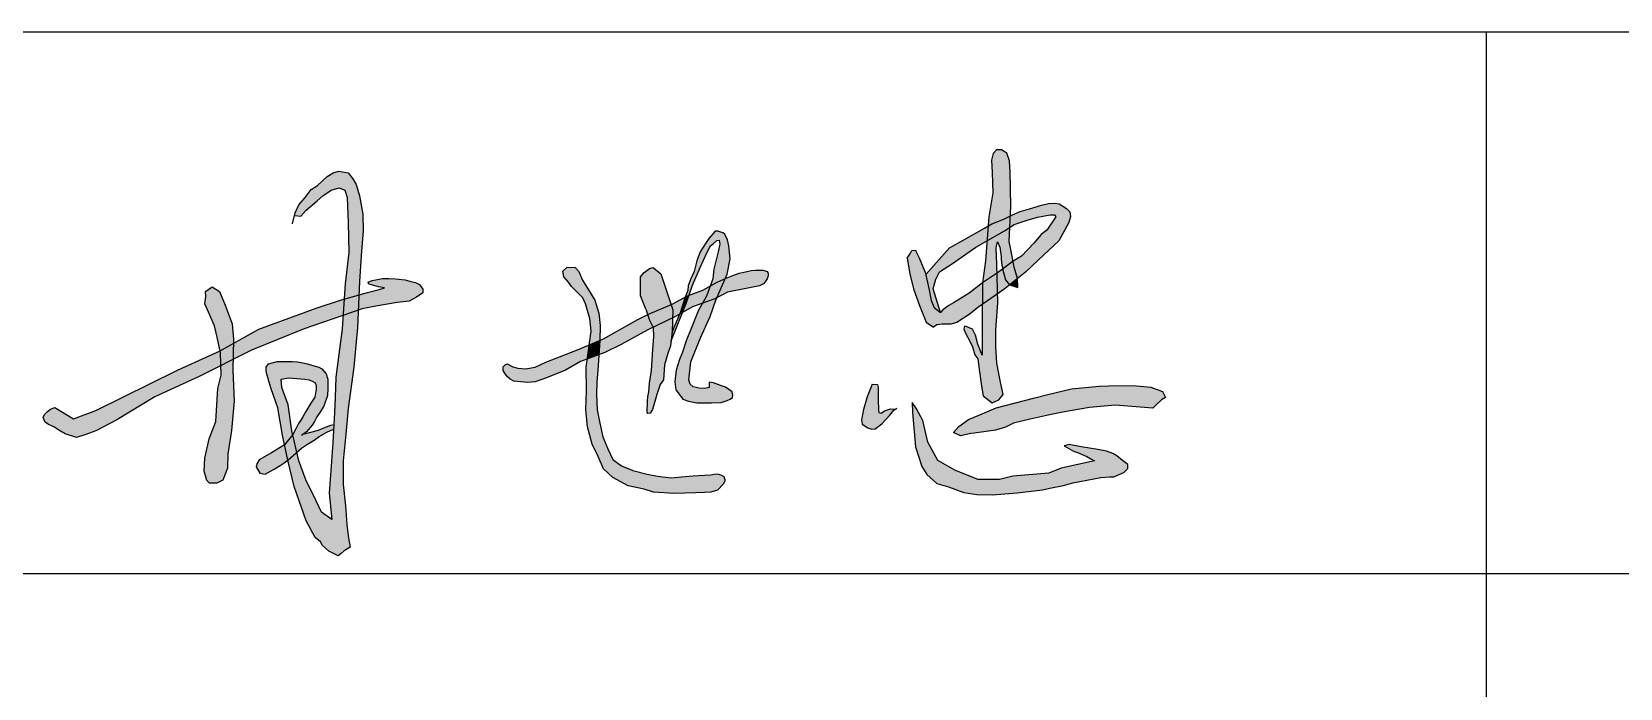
# Model space of a CAD drawing. Extents: x 9732137 to 18866768, y -962146 to 246094.
# Drawn here: x 9819210 to 9821117, y -564244 to -563456 of the extents above; entities that cross this region are included whole.
import ezdxf

# ---------------------------------------------------------------- set-up
doc = ezdxf.new("R2010")
doc.units = 0
doc.header["$LTSCALE"] = 1000
doc.layers.get('0').update_dxf_attribs({"linetype": 'CONTINUOUS'})
doc.layers.add('HATCH', color=254, linetype='CONTINUOUS')

msp = doc.modelspace()

# ---------------------------------------------------------------- hatches: boundary and pattern name
at = {"layer": 'HATCH'}
for points in [[(9820384.9, -563624.2), (9820383.9, -563611.2), (9820380.7, -563602.1), (9820374.4, -563597.9), (9820368.4, -563597.9), (9820364.2, -563602.5), (9820362.5, -563610.2), (9820363.2, -563625.3), (9820363.9, -563649.4), (9820359, -563678.5), (9820358.1, -563689.6), (9820362.8, -563686.9), (9820377.2, -563681.1), (9820385, -563677.3), (9820385.6, -563665.6)], [(9819605.7, -563719.1), (9819607.8, -563695.6), (9819607.6, -563675), (9819603.6, -563653.1), (9819599.3, -563639.5), (9819595.3, -563632.6), (9819589.7, -563625.6), (9819578.5, -563623.5), (9819572, -563625.4), (9819564.6, -563629.9), (9819553.1, -563640.6), (9819545.3, -563645.6), (9819538.1, -563655), (9819530.6, -563663.8), (9819526.3, -563673.4), (9819525.5, -563676.9), (9819532.9, -563677.6), (9819539.3, -563670.2), (9819552.4, -563659.1), (9819559.2, -563653), (9819569.3, -563646.3), (9819579.1, -563643.6), (9819585.8, -563646.3), (9819588.5, -563655.1), (9819589.9, -563685.1), (9819590.6, -563721.1), (9819586.2, -563758.9), (9819584.9, -563777), (9819602.7, -563771.9), (9819603.3, -563756.1)], [(9820456.4, -563672.5), (9820452.4, -563668.3), (9820443.6, -563662.6), (9820438.4, -563662), (9820430.7, -563662.3), (9820422.6, -563664.5), (9820408, -563668.9), (9820396.7, -563672.1), (9820387.7, -563676), (9820385, -563677.3), (9820384.3, -563691), (9820389.7, -563687.5), (9820405.2, -563682.2), (9820417.8, -563678.9), (9820428.6, -563676.6), (9820433.2, -563675.8), (9820438.1, -563675.9), (9820439.8, -563678.4), (9820428.8, -563694.4), (9820422, -563699.4), (9820413.3, -563709.8), (9820398.5, -563725.5), (9820388.4, -563731.5), (9820389.8, -563738.6), (9820393.6, -563752.4), (9820403.2, -563744.7), (9820419, -563730.1), (9820443.1, -563707.2), (9820455.4, -563685), (9820457.1, -563678)], [(9820385, -563677.3), (9820377.2, -563681.1), (9820362.8, -563686.9), (9820358.1, -563689.6), (9820356.9, -563707.3), (9820378.1, -563695.1), (9820384.3, -563691)], [(9820012.8, -563738.4), (9820020, -563722.4), (9820024.9, -563713.3), (9820028.6, -563710.2), (9820032.7, -563706.7), (9820035.2, -563706.2), (9820036, -563711), (9820034.1, -563720.4), (9820028.9, -563741.1), (9820027.6, -563752.6), (9820024.5, -563761.3), (9820025.9, -563760.6), (9820032.9, -563756.6), (9820042.6, -563752.4), (9820045, -563747.1), (9820048.7, -563728.6), (9820047.1, -563713), (9820045.3, -563705.8), (9820043.5, -563701.4), (9820041.8, -563698.8), (9820039.8, -563697.4), (9820033.6, -563695.6), (9820030.5, -563695.6), (9820022.9, -563704.5), (9820019.7, -563709.3), (9820016.3, -563714.7), (9820012.6, -563720.4), (9820008.4, -563731.2), (9820005.5, -563744.1), (9820001.1, -563753.6), (9819998.1, -563761.1), (9819997.6, -563766.8), (9819994.4, -563774.8), (9819997.2, -563773.2), (9819999.1, -563772.5), (9820003.4, -563760.3)], [(9820315.4, -563734.2), (9820343.7, -563714.8), (9820356.9, -563707.3), (9820358.1, -563689.6), (9820353.8, -563692.1), (9820329.3, -563706), (9820311.8, -563715.7), (9820283.4, -563747.7), (9820287.2, -563764.5), (9820290, -563778.6), (9820293.5, -563787.2), (9820301.1, -563793.3), (9820292.3, -563764.9), (9820295.6, -563753.3), (9820300.1, -563744.3)], [(9820384.3, -563691), (9820378.1, -563695.1), (9820356.9, -563707.3), (9820355.1, -563731.2), (9820351.6, -563757.6), (9820368.9, -563745.9), (9820368.6, -563734.6), (9820368.1, -563716.4), (9820368.2, -563713.1), (9820369.7, -563708.5), (9820372.5, -563714.9), (9820373.9, -563726), (9820374, -563729), (9820374.7, -563736.3), (9820376.2, -563740.5), (9820388.4, -563731.5), (9820385.3, -563715.5), (9820383.5, -563707.8)], [(9820282.7, -563744.9), (9820281.1, -563741), (9820275.6, -563727.4), (9820272, -563720.4), (9820271.3, -563718.2), (9820266.9, -563718.9), (9820265.3, -563722), (9820261.2, -563727.9), (9820264.3, -563746.6), (9820268.7, -563764.7), (9820275.9, -563784.6), (9820283.9, -563804.8), (9820292.6, -563810.6), (9820296.8, -563808), (9820300.4, -563807.5), (9820303, -563807.3), (9820308, -563807.3), (9820313.5, -563807.2), (9820320.6, -563805.2), (9820336.7, -563794.7), (9820346.1, -563787), (9820351.4, -563783.4), (9820351.6, -563757.6), (9820335.7, -563769.8), (9820323.8, -563777.2), (9820316.8, -563781.5), (9820311.2, -563784.6), (9820303.8, -563789.9), (9820301.1, -563793.3), (9820293.5, -563787.2), (9820290, -563778.6), (9820287.2, -563764.5)], [(9819891, -563793.9), (9819885.9, -563778.2), (9819878.4, -563766), (9819871.4, -563754.5), (9819866.7, -563744.1), (9819862.5, -563739.2), (9819852.9, -563738.8), (9819847.6, -563743.7), (9819848.7, -563750.3), (9819851.6, -563753.7), (9819854.4, -563756.8), (9819858.2, -563762), (9819865.1, -563769.2), (9819871.8, -563775.4), (9819874.8, -563782.9), (9819880.2, -563800.5), (9819881.5, -563815.7), (9819879.6, -563830.1), (9819879.3, -563832.1), (9819892, -563826.7), (9819892.5, -563808.8)], [(9819970.5, -563762.5), (9819965.2, -563746.9), (9819956, -563739.3), (9819951.6, -563740.5), (9819945.2, -563745.3), (9819940.8, -563750.5), (9819940.8, -563758.9), (9819940.8, -563773), (9819947.2, -563789), (9819949.5, -563795.7), (9819950.5, -563795.2), (9819977.5, -563783.8)], [(9820379.3, -563754), (9820376, -563742.5), (9820376.2, -563740.5), (9820370.6, -563744.7), (9820368.9, -563745.9), (9820369.6, -563770.9), (9820377.4, -563765.6), (9820384.2, -563760)], [(9820389.8, -563738.6), (9820388.4, -563731.5), (9820388.4, -563731.5), (9820376.2, -563740.5), (9820376, -563742.5), (9820379.3, -563754), (9820384.2, -563760), (9820393.6, -563752.4)], [(9819672, -563774.7), (9819679.4, -563769.6), (9819679.6, -563765.3), (9819675.3, -563759.5), (9819670.7, -563757.2), (9819665, -563755.8), (9819658.2, -563754.1), (9819646.6, -563752.9), (9819638.6, -563752.5), (9819631, -563752.5), (9819625, -563753.5), (9819618.8, -563754.7), (9819614, -563756.8), (9819614.5, -563759.3), (9819619.6, -563760.5), (9819626.4, -563762.2), (9819633.4, -563763.6), (9819627.2, -563765.5), (9819613, -563769), (9819602.7, -563771.9), (9819602, -563790.3), (9819606.6, -563788.7), (9819622.9, -563785.4), (9819648.7, -563781.1), (9819662.9, -563779.5)], [(9820042.6, -563752.4), (9820032.9, -563756.6), (9820025.9, -563760.6), (9820024.5, -563761.3), (9820020.3, -563773.4), (9820015.3, -563782), (9820030, -563776.9), (9820032.4, -563775.6)], [(9820083.8, -563761.1), (9820088.5, -563758.6), (9820090.6, -563756.3), (9820092.8, -563752.8), (9820094.3, -563749), (9820094.3, -563746.2), (9820093.9, -563745.1), (9820092.9, -563743.8), (9820088.3, -563742.2), (9820078.9, -563742.2), (9820073.9, -563742.9), (9820066.9, -563744.2), (9820059.3, -563745.9), (9820051.6, -563748.6), (9820043.9, -563751.9), (9820042.6, -563752.4), (9820032.4, -563775.6), (9820045.2, -563768.8), (9820067.9, -563764.5)], [(9820368.9, -563745.9), (9820351.6, -563757.6), (9820351.4, -563783.4), (9820369.6, -563770.9)], [(9820393.6, -563752.4), (9820384.2, -563760), (9820394, -563763.1)], [(9819450.7, -563806.6), (9819442.3, -563784.5), (9819435.3, -563767.8), (9819426.5, -563762.2), (9819418.3, -563767.8), (9819418.9, -563774.1), (9819417.7, -563782.9), (9819422, -563792.8), (9819429.5, -563809.3), (9819432.4, -563822.7), (9819436, -563839), (9819451.9, -563830.2), (9819452, -563825.1)], [(9819536.9, -563812.9), (9819583.6, -563796.7), (9819584.9, -563777), (9819582, -563777.9), (9819551.3, -563787.9), (9819482.4, -563813.3), (9819451.9, -563830.2), (9819451.6, -563849.6), (9819473.9, -563838.5)], [(9819602.7, -563771.9), (9819584.9, -563777), (9819583.6, -563796.7), (9819602, -563790.3)], [(9819994.4, -563774.8), (9819978.9, -563783.2), (9819977.5, -563783.8), (9819979.6, -563790), (9819979.3, -563799.6), (9819983.1, -563797.8), (9819988.1, -563794.9)], [(9820024.7, -563797.9), (9820031.2, -563778.4), (9820032.4, -563775.6), (9820030, -563776.9), (9820015.3, -563782), (9820010.5, -563790.3), (9820002.7, -563810.2), (9819995.6, -563827.1), (9819991.2, -563840.7), (9819987.7, -563849.5), (9819983.8, -563862.2), (9819982.2, -563876.4), (9819983.2, -563885.9), (9819989.9, -563894.5), (9819991.9, -563897), (9819998.7, -563899.7), (9820008.6, -563901.5), (9820015.2, -563901.6), (9820026.1, -563901.6), (9820037.9, -563901.2), (9820045, -563898.9), (9820048.5, -563897.3), (9820051.4, -563895.3), (9820051.9, -563892.2), (9820051.1, -563888.5), (9820043, -563882.8), (9820038, -563881), (9820028.6, -563877.5), (9820023.5, -563876.7), (9820023.5, -563880.6), (9820023.3, -563883), (9820018, -563884.3), (9820011.2, -563884.1), (9820004.2, -563882.2), (9820000.5, -563879.2), (9819998.9, -563874.1), (9820001.3, -563852.2), (9820013.1, -563823.6)], [(9819999.1, -563772.5), (9819997.2, -563773.2), (9819994.4, -563774.8), (9819988.1, -563794.9), (9819991.4, -563793.1), (9819995.6, -563782.3)], [(9820020.3, -563773.4), (9820024.5, -563761.3), (9820015.6, -563766.2), (9819999.1, -563772.5), (9819995.6, -563782.3), (9819991.4, -563793.1), (9820003.3, -563786.3), (9820015.3, -563782)], [(9820369.9, -563781.5), (9820369.6, -563770.9), (9820351.4, -563783.4), (9820351.2, -563810.2), (9820351.1, -563831.5), (9820351.2, -563844.5), (9820346, -563831.2), (9820343.1, -563820.5), (9820339.7, -563813), (9820334.8, -563811), (9820332.1, -563809.9), (9820330, -563809.6), (9820329.2, -563812.6), (9820330.9, -563817.1), (9820336.7, -563828.3), (9820339.4, -563834.3), (9820342.4, -563843.8), (9820345.8, -563848.8), (9820347.5, -563861.4), (9820350.2, -563881.4), (9820352.5, -563893.1), (9820363.1, -563901.5), (9820371.1, -563897.9), (9820376.6, -563891.5), (9820373.1, -563876.8), (9820368.6, -563853.9), (9820367.4, -563834), (9820367.4, -563813.9)], [(9819530.7, -563971.3), (9819528.2, -563960.8), (9819520.6, -563967.4), (9819517.4, -563970.2), (9819517.4, -563970.3), (9819524.9, -564002.1), (9819539.3, -564043.3), (9819550.3, -564063.3), (9819556.5, -564068.6), (9819559, -564072.7), (9819566.8, -564079.5), (9819577.7, -564085.1), (9819581.6, -564082.5), (9819585, -564079.3), (9819592.3, -564074.8), (9819590.1, -564063.9), (9819588.4, -564047.8), (9819586.5, -564025.1), (9819583.7, -563999.7), (9819584, -563971.2), (9819586.9, -563939), (9819589.7, -563908.2), (9819596.6, -563858.7), (9819601.2, -563811.1), (9819602, -563790.3), (9819583.6, -563796.7), (9819582.5, -563812.9), (9819575, -563870.7), (9819574.4, -563895), (9819573.4, -563913.2), (9819571.3, -563949.7), (9819569.3, -563977.6), (9819567, -564009.7), (9819569, -564029.9), (9819570.3, -564041.6), (9819557.6, -564032.7), (9819551.1, -564018.5), (9819539.1, -563993.8)], [(9819949.8, -563814.1), (9819956, -563811), (9819951.8, -563802.3), (9819949.5, -563795.7), (9819937.8, -563801.4), (9819896.6, -563824.7), (9819892, -563826.7), (9819890.8, -563843.9), (9819897.9, -563841.2), (9819917.6, -563831.5)], [(9819979.6, -563790), (9819977.5, -563783.8), (9819950.5, -563795.2), (9819949.5, -563795.7), (9819951.8, -563802.3), (9819956, -563811), (9819979.3, -563799.6)], [(9819991.4, -563793.1), (9819988.1, -563794.9), (9819980.9, -563811.3), (9819978.7, -563817.8), (9819977.6, -563827.2), (9819985.8, -563807.1)], [(9819978.9, -563816.3), (9819979.3, -563799.6), (9819956, -563811), (9819956.6, -563821.9), (9819955.1, -563837.7), (9819953.7, -563862.9), (9819951.1, -563878), (9819950.3, -563888.3), (9819949.2, -563894.2), (9819949, -563899.3), (9819949, -563903.7), (9819948.4, -563909.4), (9819948.5, -563912.2), (9819949, -563913.5), (9819949.7, -563914.2), (9819952.4, -563914), (9819955.3, -563909.7), (9819960.3, -563891.6), (9819964.4, -563879.6), (9819968.5, -563874), (9819969.7, -563855.9), (9819973.7, -563842.3), (9819976.9, -563833.1)], [(9819451.9, -563830.2), (9819436, -563839), (9819436.5, -563841.4), (9819436.9, -563856.9), (9819451.6, -563849.6)], [(9819869, -563852.1), (9819877, -563849.1), (9819879.3, -563832.1), (9819867.2, -563837.2), (9819827, -563852.7), (9819814.5, -563858.6), (9819802.7, -563860.7), (9819793.6, -563859.8), (9819787.4, -563858.2), (9819780.9, -563854.9), (9819778.2, -563855.8), (9819776.1, -563858.4), (9819775.8, -563862.7), (9819778.2, -563866.8), (9819781.2, -563870.5), (9819784.3, -563873.2), (9819788.7, -563875.4), (9819796.6, -563876.4), (9819805.7, -563877), (9819814.5, -563876.4), (9819828, -563871.6), (9819850.7, -563862.2)], [(9819892, -563826.7), (9819879.3, -563832.1), (9819877, -563849.1), (9819890.8, -563843.9)], [(9819357.5, -563894.5), (9819410.8, -563869.9), (9819436.9, -563856.9), (9819436.5, -563841.4), (9819436, -563839), (9819384.8, -563862.2), (9819286.9, -563910.6), (9819260, -563920.8), (9819237.6, -563907.1), (9819232.3, -563909.3), (9819228.8, -563912), (9819225.3, -563915.5), (9819223.5, -563919.2), (9819225.9, -563924.6), (9819229.8, -563927.7), (9819236.4, -563930.4), (9819242.4, -563934.3), (9819250.1, -563938.6), (9819263.5, -563943.3), (9819274.6, -563939.6), (9819286.6, -563935.3), (9819311.9, -563922.1)], [(9819452.9, -563899.6), (9819451.4, -563862.2), (9819451.6, -563849.6), (9819436.9, -563856.9), (9819437.2, -563868.4), (9819433.3, -563884.3), (9819430.8, -563924), (9819422.9, -563944.6), (9819417.7, -563967.8), (9819416.8, -563983.6), (9819420.2, -563994.8), (9819423.4, -563998), (9819432, -563998), (9819439.4, -563994.4), (9819445.1, -563980), (9819445.5, -563963), (9819449.6, -563934.6)], [(9819558.2, -563860.9), (9819554.5, -563858.6), (9819547.4, -563856.9), (9819541, -563854.9), (9819535.3, -563853.5), (9819528.8, -563852.5), (9819522.8, -563851.8), (9819513, -563851.8), (9819504.6, -563851.8), (9819494.1, -563854.9), (9819491.4, -563858.9), (9819491.4, -563864), (9819494.4, -563875.4), (9819497.5, -563884.8), (9819505.2, -563907.4), (9819511, -563940.4), (9819513.5, -563952), (9819523.2, -563939.6), (9819522.2, -563935.3), (9819517.6, -563904.1), (9819510.2, -563883.1), (9819509.4, -563873.1), (9819518.5, -563871.6), (9819537.6, -563873.3), (9819543, -563873.9), (9819547.2, -563875.9), (9819550.2, -563877.4), (9819551.3, -563880.9), (9819551.3, -563885.2), (9819549.6, -563894.6), (9819544.8, -563902), (9819539.1, -563912), (9819535.2, -563918.5), (9819533, -563922.2), (9819530.2, -563926.5), (9819527, -563932.6), (9819523.2, -563939.6), (9819528.2, -563960.8), (9819533.7, -563956.1), (9819540.9, -563951.3), (9819548.9, -563946.3), (9819555, -563941.8), (9819564.1, -563936.8), (9819572.3, -563933.1), (9819572.6, -563927.5), (9819568.9, -563928.5), (9819558.7, -563932.4), (9819554.3, -563934.2), (9819543.2, -563937.2), (9819536.8, -563938.6), (9819539.6, -563936.4), (9819546.7, -563928.3), (9819549.4, -563923.9), (9819552.1, -563918.5), (9819555.8, -563913.2), (9819560.5, -563905.4), (9819564.9, -563892.9), (9819565.6, -563884.5), (9819565.6, -563878.1), (9819565.3, -563873.1), (9819563.6, -563866.7)], [(9819888.2, -563891.3), (9819888.5, -563877.2), (9819889.9, -563856.6), (9819890.8, -563843.9), (9819877, -563849.1), (9819875.7, -563858.6), (9819876.2, -563887.1), (9819875.3, -563909.5), (9819877.3, -563930.4), (9819883, -563951.2), (9819890, -563966), (9819896.5, -563980.7), (9819907.8, -563991.3), (9819926, -564001), (9819945.3, -564005.2), (9819956.4, -564008.6), (9819980.9, -564010.2), (9820007.5, -564009.5), (9820017.9, -564009.3), (9820025.4, -564008.8), (9820033.2, -564006.4), (9820040.4, -563998.8), (9820042.2, -563995.2), (9820042.2, -563993.5), (9820041, -563989.8), (9820038.2, -563988.4), (9820034.6, -563987.1), (9820031.8, -563986.6), (9820024.8, -563987.8), (9820004.3, -563989.2), (9819990, -563990.5), (9819977.8, -563991.6), (9819961.3, -563989.6), (9819949, -563987), (9819931.7, -563982.9), (9819917.9, -563977.3), (9819907.8, -563969.6), (9819901.8, -563956.9), (9819895.5, -563942.2), (9819891.9, -563925.8), (9819888.8, -563909.8)], [(9820240.1, -563916.3), (9820245.1, -563910.3), (9820246.9, -563909.1), (9820241.1, -563908.8), (9820233.8, -563911.3), (9820229.8, -563913.8), (9820227.1, -563913.3), (9820226.8, -563910.5), (9820226.8, -563906.7), (9820226.3, -563901), (9820226.3, -563896.7), (9820226.3, -563890.7), (9820226.1, -563887.2), (9820226.1, -563882.7), (9820225.6, -563879.6), (9820219, -563879.1), (9820217, -563884.4), (9820213.2, -563894.4), (9820208.7, -563909.5), (9820207.2, -563917.5), (9820206.2, -563922.3), (9820207, -563927.3), (9820213.7, -563931.6), (9820218.8, -563933.1), (9820222.8, -563932.8), (9820230.8, -563926.6)], [(9820409, -563921), (9820434, -563915.4), (9820450.2, -563912.4), (9820480.1, -563907.3), (9820510.7, -563904.2), (9820556, -563908), (9820559.3, -563904.7), (9820566.6, -563897.8), (9820571.2, -563895), (9820567.9, -563887.9), (9820553.9, -563882.6), (9820536.4, -563881.3), (9820514.2, -563880.8), (9820491.8, -563881.6), (9820458.4, -563884.6), (9820430.2, -563891.5), (9820412.8, -563895.8), (9820367.8, -563907.6), (9820348.2, -563916), (9820334.9, -563921.5), (9820323.2, -563929.9), (9820316.9, -563937), (9820325.3, -563941.1), (9820337.5, -563938.3), (9820341.6, -563938.1), (9820356.1, -563936), (9820367.3, -563934.2), (9820379.2, -563930.7), (9820388.9, -563926.1)], [(9820279.9, -563922.6), (9820272.3, -563908.6), (9820267.2, -563901.2), (9820267.5, -563913), (9820271, -563954.3), (9820278.6, -563977.8), (9820284.6, -563987.6), (9820296.6, -563998.2), (9820310.7, -564002.2), (9820329.2, -564009.1), (9820344.8, -564011.7), (9820363.7, -564011.9), (9820393.4, -564009.5), (9820423.5, -564006), (9820432.3, -564004), (9820448.7, -564000.6), (9820460, -563997.6), (9820493.5, -563991.3), (9820504.2, -563990.5), (9820509.2, -563990.5), (9820521.3, -563985.3), (9820526, -563980.4), (9820526.2, -563975.6), (9820519.9, -563970.6), (9820512.9, -563965.1), (9820508.2, -563962.3), (9820500.6, -563959.7), (9820489.9, -563957.5), (9820469.9, -563954.2), (9820455.6, -563951.6), (9820449.6, -563953), (9820461, -563959.5), (9820465.5, -563961.3), (9820476.8, -563965.9), (9820481.6, -563968.9), (9820486, -563971.2), (9820446, -563979.8), (9820431.4, -563985.8), (9820388, -563989.7), (9820371.8, -563993.6), (9820346.2, -563993.6), (9820319.3, -563982.6), (9820298, -563970.7), (9820285.8, -563948.6)], [(9819523.2, -563939.6), (9819513.5, -563952), (9819517.4, -563970.2), (9819520.6, -563967.4), (9819528.2, -563960.8)], [(9819517.4, -563970.2), (9819513.5, -563952), (9819497.8, -563961.5), (9819483, -563970), (9819480.2, -563974.6), (9819479.3, -563978.2), (9819483.9, -563986.1), (9819490, -563987.1), (9819500.9, -563981.3), (9819508.3, -563976.7), (9819514.3, -563972.8)]]:
    msp.add_hatch(color=256, dxfattribs=at).paths.add_polyline_path(points)

# ---------------------------------------------------------------- linework, layer by layer
for p, q in [((9817456.8, -563456.3), (9828456.8, -563456.3)), ((9820956.8, -566706.3), (9820956.8, -563456.3)), ((9820956.8, -566706.3), (9820956.8, -563456.3)), ((9817456.8, -564106.3), (9822956.8, -564106.3))]:
    msp.add_line(p, q)
for points in [[(9820376, -563742.5), (9820379.3, -563754), (9820384.2, -563760), (9820394, -563763.1), (9820393.6, -563752.4), (9820389.8, -563738.6), (9820385.3, -563715.5), (9820383.5, -563707.8), (9820385.6, -563665.6), (9820384.9, -563624.2), (9820383.9, -563611.2), (9820380.7, -563602.1), (9820374.4, -563597.9), (9820368.4, -563597.9), (9820364.2, -563602.5), (9820362.5, -563610.2), (9820363.2, -563625.3), (9820363.9, -563649.4), (9820359, -563678.5), (9820355.1, -563731.2), (9820351.6, -563757.6), (9820351.2, -563810.2), (9820351.1, -563831.5), (9820351.2, -563844.5), (9820346, -563831.2), (9820343.1, -563820.5), (9820339.7, -563813)], [(9819523.1, -563686.8), (9819526.3, -563673.4), (9819530.6, -563663.8), (9819538.1, -563655), (9819545.3, -563645.6), (9819553.1, -563640.6), (9819564.6, -563629.9), (9819572, -563625.4), (9819578.5, -563623.5), (9819589.7, -563625.6), (9819595.3, -563632.6), (9819599.3, -563639.5), (9819603.6, -563653.1), (9819607.6, -563675), (9819607.8, -563695.6), (9819605.7, -563719.1), (9819603.3, -563756.1), (9819601.2, -563811.1), (9819596.6, -563858.7), (9819589.7, -563908.2), (9819586.9, -563939), (9819584, -563971.2), (9819583.7, -563999.7), (9819586.5, -564025.1), (9819588.4, -564047.8), (9819590.1, -564063.9), (9819592.3, -564074.8), (9819585, -564079.3), (9819581.6, -564082.5), (9819577.7, -564085.1), (9819566.8, -564079.5), (9819559, -564072.7), (9819556.5, -564068.6), (9819550.3, -564063.3), (9819539.3, -564043.3), (9819524.9, -564002.1), (9819517.4, -563970.3), (9819511, -563940.4), (9819505.2, -563907.4), (9819497.5, -563884.8), (9819494.4, -563875.4), (9819491.4, -563864), (9819491.4, -563858.9), (9819494.1, -563854.9), (9819494.1, -563854.9), (9819504.6, -563851.8), (9819513, -563851.8), (9819513, -563851.8), (9819522.8, -563851.8), (9819528.8, -563852.5), (9819535.3, -563853.5), (9819541, -563854.9), (9819547.4, -563856.9), (9819554.5, -563858.6), (9819558.2, -563860.9), (9819563.6, -563866.7), (9819565.3, -563873.1), (9819565.6, -563878.1), (9819565.6, -563884.5), (9819564.9, -563892.9), (9819560.5, -563905.4), (9819555.8, -563913.2), (9819552.1, -563918.5), (9819549.4, -563923.9), (9819546.7, -563928.3), (9819546.7, -563928.3), (9819539.6, -563936.4), (9819533.9, -563940.8)], [(9819525.5, -563676.9), (9819532.9, -563677.6), (9819532.9, -563677.6), (9819539.3, -563670.2), (9819552.4, -563659.1), (9819559.2, -563653), (9819569.3, -563646.3), (9819579.1, -563643.6), (9819579.1, -563643.6), (9819585.8, -563646.3), (9819588.5, -563655.1), (9819589.9, -563685.1), (9819590.6, -563721.1), (9819586.2, -563758.9), (9819582.5, -563812.9), (9819575, -563870.7), (9819574.4, -563895), (9819573.4, -563913.2), (9819571.3, -563949.7), (9819569.3, -563977.6), (9819567, -564009.7), (9819569, -564029.9), (9819570.3, -564041.6), (9819570.3, -564041.6), (9819557.6, -564032.7), (9819551.1, -564018.5), (9819539.1, -563993.8), (9819530.7, -563971.3), (9819522.2, -563935.3), (9819517.6, -563904.1), (9819510.2, -563883.1), (9819509.4, -563873.1), (9819509.4, -563873.1), (9819518.5, -563871.6), (9819537.6, -563873.3), (9819537.6, -563873.3), (9819543, -563873.9), (9819547.2, -563875.9), (9819550.2, -563877.4), (9819551.3, -563880.9), (9819551.3, -563885.2), (9819549.6, -563894.6), (9819544.8, -563902), (9819539.1, -563912), (9819535.2, -563918.5), (9819533, -563922.2), (9819530.2, -563926.5), (9819527, -563932.6), (9819523.2, -563939.6), (9819513.5, -563952), (9819497.8, -563961.5), (9819483, -563970), (9819480.2, -563974.6), (9819479.3, -563978.2), (9819483.9, -563986.1), (9819490, -563987.1), (9819500.9, -563981.3), (9819508.3, -563976.7), (9819514.3, -563972.8), (9819520.6, -563967.4), (9819533.7, -563956.1), (9819540.9, -563951.3), (9819548.9, -563946.3), (9819555, -563941.8), (9819564.1, -563936.8), (9819572.3, -563933.1)], [(9820283.4, -563747.7), (9820311.8, -563715.7), (9820329.3, -563706), (9820353.8, -563692.1), (9820362.8, -563686.9), (9820377.2, -563681.1), (9820387.7, -563676), (9820396.7, -563672.1), (9820408, -563668.9), (9820422.6, -563664.5), (9820430.7, -563662.3), (9820438.4, -563662), (9820443.6, -563662.6), (9820452.4, -563668.3), (9820456.4, -563672.5), (9820457.1, -563678), (9820455.4, -563685), (9820443.1, -563707.2), (9820419, -563730.1), (9820403.2, -563744.7), (9820377.4, -563765.6), (9820346.1, -563787), (9820336.7, -563794.7), (9820320.6, -563805.2), (9820313.5, -563807.2), (9820308, -563807.3), (9820303, -563807.3), (9820300.4, -563807.5), (9820296.8, -563808), (9820292.6, -563810.6)], [(9820261.2, -563727.9), (9820265.3, -563722), (9820266.9, -563718.9), (9820266.9, -563718.9), (9820271.3, -563718.2), (9820272, -563720.4), (9820275.6, -563727.4), (9820281.1, -563741), (9820282.7, -563744.9), (9820287.2, -563764.5), (9820290, -563778.6), (9820293.5, -563787.2), (9820301.1, -563793.3), (9820292.3, -563764.9), (9820295.6, -563753.3), (9820300.1, -563744.3), (9820315.4, -563734.2), (9820343.7, -563714.8), (9820378.1, -563695.1), (9820389.7, -563687.5), (9820405.2, -563682.2), (9820417.8, -563678.9), (9820428.6, -563676.6), (9820433.2, -563675.8), (9820438.1, -563675.9), (9820439.8, -563678.4), (9820428.8, -563694.4), (9820422, -563699.4), (9820413.3, -563709.8), (9820398.5, -563725.5), (9820388.4, -563731.5), (9820370.6, -563744.7), (9820351.6, -563757.6), (9820335.7, -563769.8), (9820323.8, -563777.2), (9820316.8, -563781.5), (9820311.2, -563784.6), (9820303.8, -563789.9), (9820301.1, -563793.3)], [(9819977.6, -563827.2), (9819985.8, -563807.1), (9819995.6, -563782.3), (9820003.4, -563760.3), (9820012.8, -563738.4), (9820020, -563722.4), (9820024.9, -563713.3), (9820028.6, -563710.2), (9820032.7, -563706.7), (9820035.2, -563706.2), (9820036, -563711), (9820034.1, -563720.4), (9820028.9, -563741.1), (9820027.6, -563752.6), (9820020.3, -563773.4), (9820010.5, -563790.3), (9820002.7, -563810.2), (9819995.6, -563827.1), (9819991.2, -563840.7), (9819987.7, -563849.5), (9819983.8, -563862.2), (9819982.2, -563876.4), (9819983.2, -563885.9), (9819989.9, -563894.5), (9819991.9, -563897), (9819998.7, -563899.7), (9820008.6, -563901.5), (9820015.2, -563901.6), (9820026.1, -563901.6), (9820037.9, -563901.2), (9820045, -563898.9), (9820048.5, -563897.3), (9820051.4, -563895.3), (9820051.9, -563892.2), (9820051.1, -563888.5), (9820043, -563882.8), (9820038, -563881), (9820028.6, -563877.5), (9820023.5, -563876.7), (9820023.5, -563880.6), (9820023.3, -563883), (9820018, -563884.3), (9820011.2, -563884.1), (9820004.2, -563882.2), (9820000.5, -563879.2), (9819998.9, -563874.1), (9820001.3, -563852.2), (9820013.1, -563823.6), (9820024.7, -563797.9), (9820031.2, -563778.4), (9820045, -563747.1), (9820048.7, -563728.6), (9820047.1, -563713), (9820045.3, -563705.8), (9820043.5, -563701.4), (9820041.8, -563698.8), (9820039.8, -563697.4), (9820033.6, -563695.6), (9820030.5, -563695.6), (9820022.9, -563704.5), (9820019.7, -563709.3), (9820016.3, -563714.7), (9820012.6, -563720.4), (9820008.4, -563731.2), (9820005.5, -563744.1), (9820001.1, -563753.6), (9819998.1, -563761.1), (9819997.6, -563766.8)], [(9820339.7, -563813), (9820334.8, -563811), (9820332.1, -563809.9), (9820330, -563809.6), (9820329.2, -563812.6), (9820330.9, -563817.1), (9820336.7, -563828.3), (9820339.4, -563834.3), (9820342.4, -563843.8), (9820345.8, -563848.8), (9820347.5, -563861.4), (9820350.2, -563881.4), (9820352.5, -563893.1), (9820363.1, -563901.5), (9820371.1, -563897.9), (9820376.6, -563891.5), (9820376.6, -563891.5), (9820373.1, -563876.8), (9820368.6, -563853.9), (9820367.4, -563834), (9820367.4, -563813.9), (9820369.9, -563781.5), (9820368.6, -563734.6), (9820368.1, -563716.4), (9820368.2, -563713.1), (9820369.7, -563708.5), (9820369.7, -563708.5), (9820372.5, -563714.9), (9820373.9, -563726), (9820374, -563729), (9820374.7, -563736.3), (9820376.2, -563740.5), (9820376, -563742.5)], [(9819848.7, -563750.3), (9819847.6, -563743.7), (9819852.9, -563738.8), (9819862.5, -563739.2), (9819866.7, -563744.1), (9819871.4, -563754.5), (9819878.4, -563766), (9819885.9, -563778.2), (9819891, -563793.9), (9819892.5, -563808.8), (9819892, -563826.7), (9819889.9, -563856.6), (9819888.5, -563877.2), (9819888.2, -563891.3), (9819888.8, -563909.8), (9819891.9, -563925.8), (9819895.5, -563942.2), (9819901.8, -563956.9), (9819907.8, -563969.6), (9819917.9, -563977.3), (9819931.7, -563982.9), (9819949, -563987), (9819961.3, -563989.6), (9819977.8, -563991.6), (9819990, -563990.5), (9820004.3, -563989.2), (9820024.8, -563987.8), (9820031.8, -563986.6), (9820034.6, -563987.1), (9820038.2, -563988.4), (9820041, -563989.8), (9820042.2, -563993.5), (9820042.2, -563995.2), (9820040.4, -563998.8), (9820033.2, -564006.4), (9820025.4, -564008.8), (9820017.9, -564009.3), (9820007.5, -564009.5), (9819980.9, -564010.2), (9819956.4, -564008.6), (9819945.3, -564005.2), (9819926, -564001), (9819907.8, -563991.3), (9819896.5, -563980.7), (9819890, -563966), (9819883, -563951.2), (9819877.3, -563930.4), (9819875.3, -563909.5), (9819876.2, -563887.1), (9819875.7, -563858.6), (9819879.6, -563830.1), (9819881.5, -563815.7), (9819880.2, -563800.5), (9819874.8, -563782.9), (9819871.8, -563775.4), (9819865.1, -563769.2), (9819858.2, -563762), (9819854.4, -563756.8), (9819851.6, -563753.7), (9819848.7, -563750.3)], [(9819947.2, -563789), (9819940.8, -563773), (9819940.8, -563758.9), (9819940.8, -563750.5), (9819945.2, -563745.3), (9819951.6, -563740.5), (9819956, -563739.3), (9819965.2, -563746.9), (9819970.5, -563762.5), (9819979.6, -563790), (9819978.9, -563816.3), (9819976.9, -563833.1), (9819973.7, -563842.3), (9819969.7, -563855.9), (9819968.5, -563874), (9819964.4, -563879.6), (9819960.3, -563891.6), (9819955.3, -563909.7), (9819952.4, -563914), (9819949.7, -563914.2)], [(9820261.2, -563727.9), (9820264.3, -563746.6), (9820268.7, -563764.7), (9820275.9, -563784.6), (9820283.9, -563804.8), (9820292.6, -563810.6)], [(9819237.6, -563907.1), (9819260, -563920.8), (9819286.9, -563910.6), (9819384.8, -563862.2), (9819436, -563839), (9819482.4, -563813.3), (9819551.3, -563787.9), (9819582, -563777.9), (9819613, -563769), (9819627.2, -563765.5), (9819633.4, -563763.6), (9819626.4, -563762.2), (9819619.6, -563760.5), (9819614.5, -563759.3), (9819614.5, -563759.3), (9819614, -563756.8), (9819618.8, -563754.7), (9819625, -563753.5), (9819631, -563752.5), (9819638.6, -563752.5), (9819646.6, -563752.9), (9819658.2, -563754.1), (9819665, -563755.8), (9819670.7, -563757.2), (9819675.3, -563759.5), (9819679.6, -563765.3), (9819679.4, -563769.6), (9819672, -563774.7), (9819662.9, -563779.5), (9819648.7, -563781.1), (9819622.9, -563785.4), (9819606.6, -563788.7), (9819536.9, -563812.9), (9819473.9, -563838.5), (9819410.8, -563869.9), (9819357.5, -563894.5), (9819311.9, -563922.1), (9819286.6, -563935.3), (9819274.6, -563939.6), (9819263.5, -563943.3), (9819250.1, -563938.6), (9819242.4, -563934.3), (9819236.4, -563930.4), (9819229.8, -563927.7), (9819225.9, -563924.6), (9819223.5, -563919.2), (9819225.3, -563915.5), (9819228.8, -563912), (9819232.3, -563909.3), (9819237.6, -563907.1)], [(9820092.9, -563743.8), (9820093.9, -563745.1), (9820094.3, -563746.2), (9820094.3, -563749), (9820092.8, -563752.8), (9820090.6, -563756.3), (9820088.5, -563758.6), (9820083.8, -563761.1), (9820067.9, -563764.5), (9820045.2, -563768.8), (9820030, -563776.9), (9820003.3, -563786.3), (9819983.1, -563797.8), (9819949.8, -563814.1), (9819917.6, -563831.5), (9819897.9, -563841.2), (9819869, -563852.1), (9819850.7, -563862.2), (9819828, -563871.6), (9819814.5, -563876.4), (9819805.7, -563877), (9819796.6, -563876.4), (9819788.7, -563875.4), (9819784.3, -563873.2), (9819781.2, -563870.5), (9819778.2, -563866.8), (9819775.8, -563862.7), (9819776.1, -563858.4), (9819778.2, -563855.8), (9819780.9, -563854.9)], [(9819780.9, -563854.9), (9819787.4, -563858.2), (9819793.6, -563859.8), (9819802.7, -563860.7), (9819814.5, -563858.6), (9819827, -563852.7), (9819867.2, -563837.2), (9819896.6, -563824.7), (9819937.8, -563801.4), (9819950.5, -563795.2), (9819978.9, -563783.2), (9819997.2, -563773.2), (9820015.6, -563766.2), (9820025.9, -563760.6), (9820032.9, -563756.6), (9820043.9, -563751.9), (9820051.6, -563748.6), (9820059.3, -563745.9), (9820066.9, -563744.2), (9820073.9, -563742.9), (9820078.9, -563742.2), (9820088.3, -563742.2), (9820088.3, -563742.2), (9820092.9, -563743.8)], [(9819418.3, -563767.8), (9819426.5, -563762.2), (9819435.3, -563767.8), (9819442.3, -563784.5), (9819450.7, -563806.6), (9819452, -563825.1), (9819451.4, -563862.2), (9819452.9, -563899.6), (9819449.6, -563934.6), (9819445.5, -563963), (9819445.1, -563980), (9819439.4, -563994.4), (9819432, -563998), (9819423.4, -563998), (9819420.2, -563994.8), (9819416.8, -563983.6), (9819417.7, -563967.8), (9819422.9, -563944.6), (9819430.8, -563924), (9819433.3, -563884.3), (9819437.2, -563868.4), (9819436.5, -563841.4), (9819432.4, -563822.7), (9819429.5, -563809.3), (9819422, -563792.8), (9819417.7, -563782.9), (9819418.9, -563774.1), (9819418.3, -563767.8)], [(9819997.6, -563766.8), (9819994.4, -563774.8), (9819988.1, -563794.9), (9819980.9, -563811.3), (9819978.7, -563817.8)], [(9819947.2, -563789), (9819951.8, -563802.3), (9819956, -563811), (9819956.6, -563821.9), (9819955.1, -563837.7), (9819953.7, -563862.9), (9819951.1, -563878), (9819950.3, -563888.3), (9819949.2, -563894.2), (9819949, -563899.3), (9819949, -563903.7), (9819948.4, -563909.4), (9819948.5, -563912.2)], [(9820219, -563879.1), (9820217, -563884.4), (9820213.2, -563894.4), (9820208.7, -563909.5), (9820207.2, -563917.5), (9820206.2, -563922.3), (9820207, -563927.3), (9820207, -563927.3), (9820213.7, -563931.6), (9820218.8, -563933.1), (9820222.8, -563932.8), (9820230.8, -563926.6), (9820240.1, -563916.3), (9820245.1, -563910.3), (9820248.7, -563908)], [(9820219, -563879.1), (9820225.6, -563879.6), (9820226.1, -563882.7), (9820226.1, -563887.2), (9820226.3, -563890.7), (9820226.3, -563896.7), (9820226.3, -563901), (9820226.8, -563906.7), (9820226.8, -563910.5), (9820227.1, -563913.3), (9820227.1, -563913.3), (9820229.8, -563913.8), (9820233.8, -563911.3), (9820241.1, -563908.8), (9820241.1, -563908.8), (9820246.9, -563909.1)], [(9820323.2, -563929.9), (9820334.9, -563921.5), (9820348.2, -563916), (9820367.8, -563907.6), (9820412.8, -563895.8), (9820430.2, -563891.5), (9820458.4, -563884.6), (9820491.8, -563881.6), (9820514.2, -563880.8), (9820536.4, -563881.3), (9820553.9, -563882.6), (9820567.9, -563887.9), (9820567.9, -563887.9), (9820571.2, -563895), (9820566.6, -563897.8), (9820559.3, -563904.7), (9820556, -563908), (9820556, -563908), (9820510.7, -563904.2), (9820480.1, -563907.3), (9820450.2, -563912.4), (9820434, -563915.4), (9820409, -563921), (9820388.9, -563926.1), (9820379.2, -563930.7), (9820367.3, -563934.2), (9820356.1, -563936), (9820341.6, -563938.1), (9820337.5, -563938.3), (9820325.3, -563941.1), (9820316.9, -563937), (9820323.2, -563929.9), (9820323.2, -563929.9)], [(9819948.5, -563912.2), (9819949, -563913.5), (9819949.7, -563914.2)], [(9820267.2, -563901.2), (9820267.5, -563913), (9820271, -563954.3), (9820278.6, -563977.8), (9820284.6, -563987.6), (9820296.6, -563998.2), (9820310.7, -564002.2), (9820329.2, -564009.1), (9820344.8, -564011.7), (9820363.7, -564011.9), (9820393.4, -564009.5), (9820423.5, -564006), (9820432.3, -564004), (9820448.7, -564000.6), (9820460, -563997.6), (9820493.5, -563991.3), (9820504.2, -563990.5), (9820509.2, -563990.5), (9820521.3, -563985.3), (9820526, -563980.4), (9820526.2, -563975.6), (9820519.9, -563970.6), (9820512.9, -563965.1), (9820508.2, -563962.3), (9820500.6, -563959.7), (9820489.9, -563957.5), (9820469.9, -563954.2), (9820455.6, -563951.6), (9820449.6, -563953), (9820449.6, -563953), (9820449.6, -563953), (9820461, -563959.5), (9820465.5, -563961.3), (9820476.8, -563965.9), (9820481.6, -563968.9), (9820486, -563971.2), (9820446, -563979.8), (9820431.4, -563985.8), (9820388, -563989.7), (9820371.8, -563993.6), (9820346.2, -563993.6), (9820319.3, -563982.6), (9820298, -563970.7), (9820285.8, -563948.6), (9820279.9, -563922.6), (9820272.3, -563908.6), (9820267.2, -563901.2)], [(9819536.8, -563938.6), (9819536.8, -563938.6), (9819543.2, -563937.2), (9819554.3, -563934.2), (9819558.7, -563932.4), (9819568.9, -563928.5), (9819572.6, -563927.5)]]:
    msp.add_lwpolyline(points)

doc.saveas('drawing.dxf')
